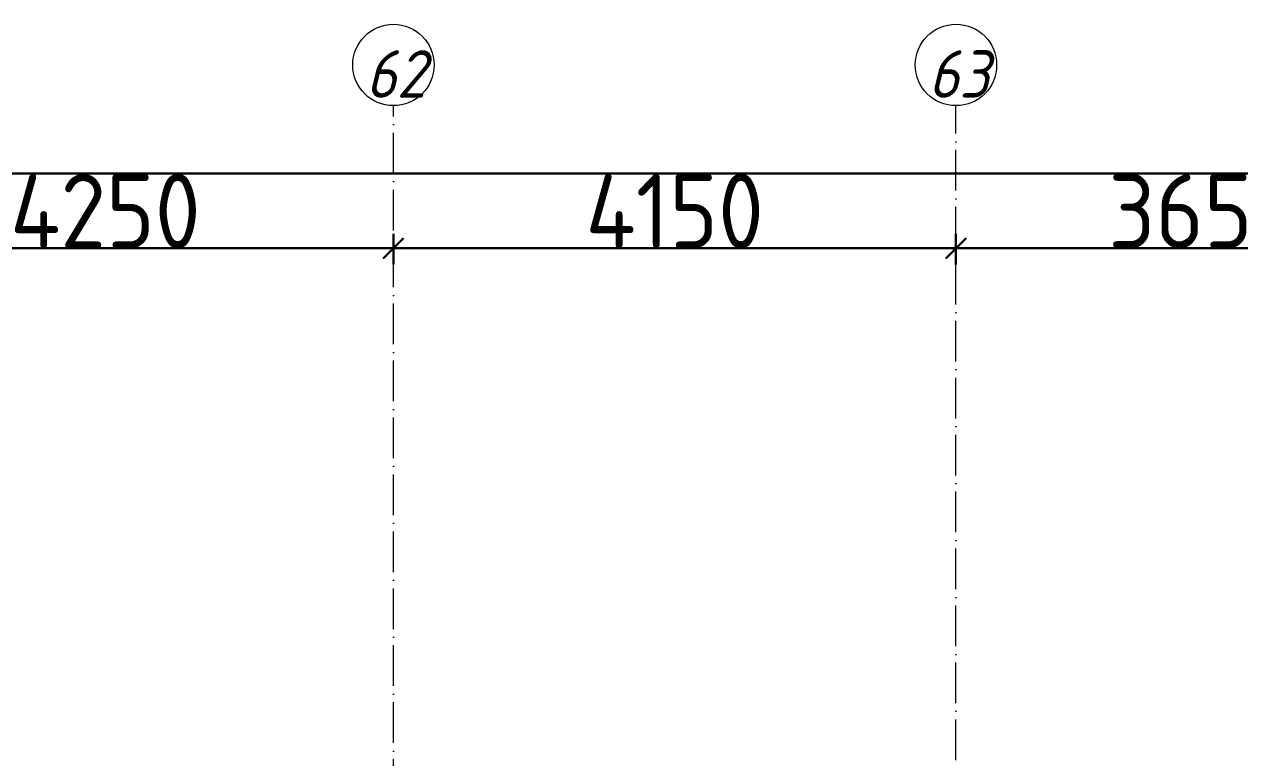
# Model space of a CAD drawing. Header units: millimetres. Extents: x -17017 to 628417, y -109036 to 199237.
# Drawn here: x 614137 to 623103, y -4432 to 977 of the extents above; entities that cross this region are included whole.
import ezdxf

# ---------------------------------------------------------------- set-up
doc = ezdxf.new("R2010")
doc.units = ezdxf.units.MM
doc.linetypes.add('50_200_ШТРИХ_1Т_ш5_п1_п1_', pattern=[700, 500, -100, 0, -100])
for name, color, linetype, lineweight in [('A-____-____-DIMS', 7, 'Continuous', 9), ('S-GRID-____-IDEN', 7, 'Continuous', 9), ('S-GRID-____-OTLN-1', 7, '50_200_ШТРИХ_1Т_ш5_п1_п1_', 9), ('стяжа', 7, 'Continuous', 30)]:
    doc.layers.add(name, color=color, linetype=linetype, lineweight=lineweight)
doc.styles.add('ISOCPEUR_I_9', font='isocpeui.ttf', dxfattribs={"width": 0.9, "height": 250})
doc.styles.add('СПДС', font='isocpeur.ttf', dxfattribs={"width": 0.9})
doc.dimstyles.new('ISO-2_5_0_9К_БОЛЬШОЙ_ОСИ', dxfattribs={"dimscale": 304.8, "dimtxt": 248.995294, "dimasz": 0.492126, "dimexe": 0.393701, "dimexo": 0, "dimgap": 0, "dimtad": 1, "dimdec": 0, "dimzin": 0, "dimdsep": 46, "dimtxsty": 'ISOCPEUR_I_9', "dimblk1": 'OBLIQUE', "dimblk2": 'OBLIQUE', "dimsah": 1, "dimcen": 0.09, "dimdle": 0.393701, "dimazin": 0, "dimtfac": 1, "dimtdec": 4, "dimtix": 1, "dimtmove": 0, "dimatfit": 3, "dimfxl": 1, "dimtvp": 1, "dimtolj": 1, "dimtzin": 0, "dimarcsym": 2})
doc.dimstyles.new('ISO-2_5_0_9К_БОЛЬШОЙ_ОСИ_2', dxfattribs={"dimscale": 304.8, "dimtxt": 248.995294, "dimasz": 0.492126, "dimexe": 0.393701, "dimexo": 0, "dimgap": 0, "dimtad": 1, "dimdec": 0, "dimzin": 0, "dimdsep": 46, "dimtxsty": 'ISOCPEUR_I_9', "dimblk1": 'OBLIQUE', "dimblk2": 'OBLIQUE', "dimsah": 1, "dimcen": 0.09, "dimdle": 0.393701, "dimazin": 0, "dimtfac": 1, "dimtdec": 4, "dimtix": 1, "dimtmove": 2, "dimatfit": 3, "dimfxl": 1, "dimtvp": 1, "dimtolj": 1, "dimtzin": 0, "dimarcsym": 2})

# ---------------------------------------------------------------- blocks, each defined once
blk = doc.blocks.new('Ось сетки - Круг_Ø6_00__ISO-2_5_0_9K_-25732049-АР1_План отверстий 3 этажа в осях 1-64_Ю-ЯЯ')
at = {"layer": 'S-GRID-____-IDEN'}
blk.add_circle((0, 0), 3, dxfattribs=at)
blk = doc.blocks.new('_Oblique')
at = {"color": 0, "linetype": 'ByBlock', "lineweight": -2}
blk.add_line((-0.5, -0.5), (0.5, 0.5), dxfattribs=at)
blk = doc.blocks.new('*D2850')
at = {"layer": 'A-____-____-DIMS', "color": 0, "lineweight": -2, "transparency": 16777216}
for p, q in [((372870.7, 3083.1), (372870.7, 2857)), ((377120.7, 3083.1), (377120.7, 2857)), ((372750.7, 2977), (377240.7, 2977))]:
    blk.add_line(p, q, dxfattribs=at)
at = {"layer": 'Defpoints', "color": 0, "transparency": 16777216}
for p in [(372870.7, 3083.1), (377120.7, 3083.1), (377120.7, 2977)]:
    blk.add_point(p, dxfattribs=at)
at = {"layer": 'A-____-____-DIMS', "color": 0, "lineweight": -2, "transparency": 16777216, "xscale": 150, "yscale": 150, "zscale": 150, "rotation": 180}
blk.add_blockref('_Oblique', (372870.7, 2977), dxfattribs=at)
at = {"layer": 'A-____-____-DIMS', "color": 0, "lineweight": -2, "transparency": 16777216, "xscale": 150, "yscale": 150, "zscale": 150}
blk.add_blockref('_Oblique', (377120.7, 2977), dxfattribs=at)
at = {"layer": 'A-____-____-DIMS', "color": 0, "transparency": 16777216, "insert": (374995.7, 3251.3), "char_height": 548.64, "attachment_point": 5, "style": 'СПДС'}
blk.add_mtext('\\A1;4250', dxfattribs=at)
blk = doc.blocks.new('*D2851')
at = {"layer": 'A-____-____-DIMS', "color": 0, "lineweight": -2, "transparency": 16777216}
for p, q in [((377120.7, 3083.1), (377120.7, 2857)), ((381270.7, 3083.1), (381270.7, 2857)), ((377000.7, 2977), (381390.7, 2977))]:
    blk.add_line(p, q, dxfattribs=at)
at = {"layer": 'Defpoints', "color": 0, "transparency": 16777216}
for p in [(377120.7, 3083.1), (381270.7, 3083.1), (381270.7, 2977)]:
    blk.add_point(p, dxfattribs=at)
at = {"layer": 'A-____-____-DIMS', "color": 0, "lineweight": -2, "transparency": 16777216, "xscale": 150, "yscale": 150, "zscale": 150, "rotation": 180}
blk.add_blockref('_Oblique', (377120.7, 2977), dxfattribs=at)
at = {"layer": 'A-____-____-DIMS', "color": 0, "lineweight": -2, "transparency": 16777216, "xscale": 150, "yscale": 150, "zscale": 150}
blk.add_blockref('_Oblique', (381270.7, 2977), dxfattribs=at)
at = {"layer": 'A-____-____-DIMS', "color": 0, "transparency": 16777216, "insert": (379195.7, 3251.3), "char_height": 548.64, "attachment_point": 5, "style": 'СПДС'}
blk.add_mtext('\\A1;4150', dxfattribs=at)
blk = doc.blocks.new('*D2852')
at = {"layer": 'A-____-____-DIMS', "color": 0, "lineweight": -2, "transparency": 16777216}
for p, q in [((381270.7, 3083.1), (381270.7, 2857)), ((384920.7, 3083.1), (384920.7, 2857)), ((381150.7, 2977), (385040.7, 2977))]:
    blk.add_line(p, q, dxfattribs=at)
at = {"layer": 'Defpoints', "color": 0, "transparency": 16777216}
for p in [(381270.7, 3083.1), (384920.7, 3083.1), (384920.7, 2977)]:
    blk.add_point(p, dxfattribs=at)
at = {"layer": 'A-____-____-DIMS', "color": 0, "lineweight": -2, "transparency": 16777216, "xscale": 150, "yscale": 150, "zscale": 150, "rotation": 180}
blk.add_blockref('_Oblique', (381270.7, 2977), dxfattribs=at)
at = {"layer": 'A-____-____-DIMS', "color": 0, "lineweight": -2, "transparency": 16777216, "xscale": 150, "yscale": 150, "zscale": 150}
blk.add_blockref('_Oblique', (384920.7, 2977), dxfattribs=at)
at = {"layer": 'A-____-____-DIMS', "color": 0, "transparency": 16777216, "insert": (383095.7, 3251.3), "char_height": 548.64, "attachment_point": 5, "style": 'СПДС'}
blk.add_mtext('\\A1;3650', dxfattribs=at)
blk = doc.blocks.new('*D2853')
at = {"layer": 'A-____-____-DIMS', "color": 0, "lineweight": -2, "transparency": 16777216}
for p, q in [((281420.7, 3635.3), (281420.7, 3409.2)), ((384920.7, 3635.3), (384920.7, 3409.2)), ((281300.7, 3529.2), (332155.4, 3529.2)), ((385040.7, 3529.2), (334031.7, 3529.2))]:
    blk.add_line(p, q, dxfattribs=at)
at = {"layer": 'Defpoints', "color": 0, "transparency": 16777216}
for p in [(281420.7, 3635.3), (384920.7, 3635.3), (384920.7, 3529.2)]:
    blk.add_point(p, dxfattribs=at)
at = {"layer": 'A-____-____-DIMS', "color": 0, "lineweight": -2, "transparency": 16777216, "xscale": 150, "yscale": 150, "zscale": 150, "rotation": 180}
blk.add_blockref('_Oblique', (281420.7, 3529.2), dxfattribs=at)
at = {"layer": 'A-____-____-DIMS', "color": 0, "lineweight": -2, "transparency": 16777216, "xscale": 150, "yscale": 150, "zscale": 150}
blk.add_blockref('_Oblique', (384920.7, 3529.2), dxfattribs=at)
at = {"layer": 'A-____-____-DIMS', "color": 0, "transparency": 16777216, "insert": (332155.4, 4054.9), "char_height": 548.64, "attachment_point": 1, "line_spacing_factor": 1.149209, "style": 'СПДС'}
blk.add_mtext('\\A1;103500', dxfattribs=at)
blk = doc.blocks.new('3эт')
at = {"layer": 'S-GRID-____-OTLN-1', "color": 251, "ltscale": 0.6, "true_color": 0x636466}
for p, q in [((377120.7, -46882.4), (377120.7, 4029.4)), ((381270.7, -37346.8), (381270.7, 4029.4))]:
    blk.add_line(p, q, dxfattribs=at)
at = {"layer": 'S-GRID-____-IDEN', "xscale": 99.99999999999993, "yscale": 99.99999999999993, "zscale": 99.99999999999993}
for p in [(377120.7, 4329.4), (381270.7, 4329.4)]:
    blk.add_blockref('Ось сетки - Круг_Ø6_00__ISO-2_5_0_9K_-25732049-АР1_План отверстий 3 этажа в осях 1-64_Ю-ЯЯ', p, dxfattribs=at)
at = {"layer": 'S-GRID-____-IDEN', "char_height": 350, "width": 404.05, "attachment_point": 1, "style": 'ISOCPEUR_I_9'}
for s, insert in [('62', (376915.8, 4438.2)), ('63', (381065.8, 4438.2))]:
    blk.add_mtext(s, dxfattribs=dict(at, insert=insert))
at = {"layer": 'A-____-____-DIMS'}
dim = blk.add_linear_dim(base=(384920.7, 3529.2), p1=(281420.7, 3635.3), p2=(384920.7, 3635.3), dimstyle='ISO-2_5_0_9К_БОЛЬШОЙ_ОСИ_2', override={"dimtxt": 1.8, "dimpost": '<>', "dimtxsty": 'СПДС', "dimfxl": 103500}, dxfattribs=at)
dim.commit()
dim.dimension.update_dxf_attribs({"geometry": '*D2853', "text_midpoint": (333093.6, 3689.2), "dimtype": 160})
for base, p1, p2, override, picture, middle in [((377120.7, 2977), (372870.7, 3083.1), (377120.7, 3083.1), {"dimtxt": 1.8, "dimpost": '<>', "dimtxsty": 'СПДС', "dimfxl": 4250}, '*D2850', (374995.7, 3251.3)), ((381270.7, 2977), (377120.7, 3083.1), (381270.7, 3083.1), {"dimtxt": 1.8, "dimpost": '<>', "dimtxsty": 'СПДС', "dimfxl": 4150}, '*D2851', (379195.7, 3251.3)), ((384920.7, 2977), (381270.7, 3083.1), (384920.7, 3083.1), {"dimtxt": 1.8, "dimpost": '<>', "dimtxsty": 'СПДС', "dimfxl": 3650}, '*D2852', (383095.7, 3251.3))]:
    dim = blk.add_linear_dim(base=base, p1=p1, p2=p2, dimstyle='ISO-2_5_0_9К_БОЛЬШОЙ_ОСИ', override=override, dxfattribs=at)
    dim.commit()
    dim.dimension.update_dxf_attribs({"geometry": picture, "text_midpoint": middle})

msp = doc.modelspace()

# ---------------------------------------------------------------- block references
at = {"layer": 'стяжа'}
msp.add_blockref('3эт', (239739.3, -3652.2), dxfattribs=at)

doc.saveas('drawing.dxf')
